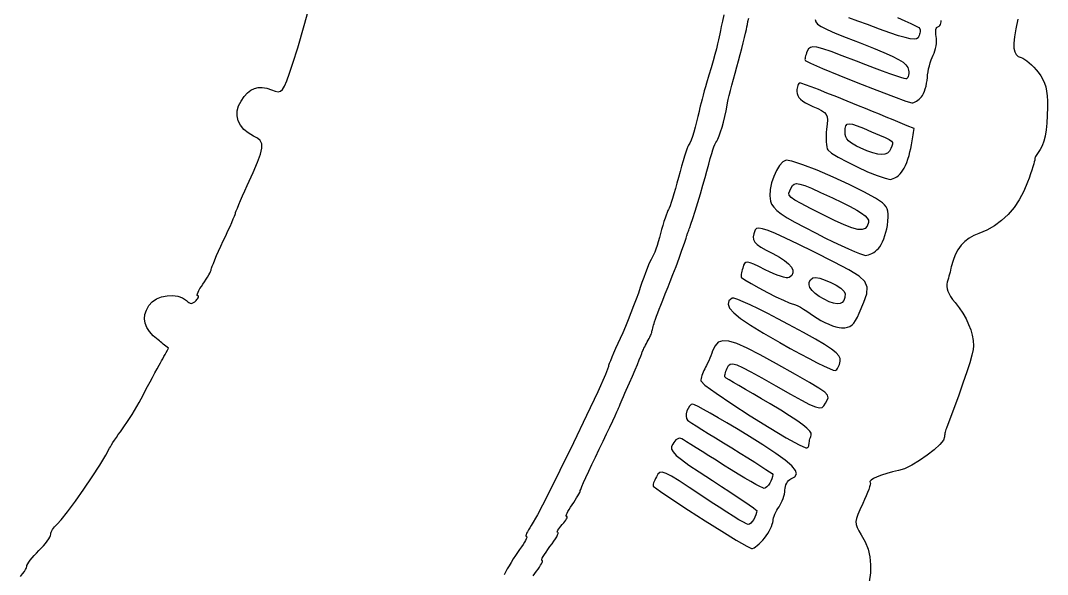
# Model space of a CAD drawing. Extents: x 7 to 348, y 3 to 340.
# Drawn here: x 269.9 to 342.2, y 99.2 to 138.2 of the extents above; entities that cross this region are included whole.
import ezdxf

# ---------------------------------------------------------------- set-up
doc = ezdxf.new("R2010")
doc.units = 0
doc.layers.get('0').update_dxf_attribs({"linetype": 'CONTINUOUS'})

msp = doc.modelspace()

# ---------------------------------------------------------------- linework, layer by layer
at = {"color": 7}
for points in [[(269.932396, 99.083896), (270.078728, 99.264295), (270.199598, 99.428136), (270.290948, 99.570199), (270.348727, 99.685266), (270.368878, 99.768118), (270.38615, 99.847984), (270.435677, 99.954498), (270.513977, 100.083036), (270.617577, 100.228984), (270.743005, 100.387717), (270.886792, 100.554618), (271.045457, 100.725066), (271.215556, 100.894444), (271.385634, 101.064246), (271.544299, 101.235914), (271.688086, 101.404739), (271.813514, 101.566018), (271.917115, 101.715048), (271.995415, 101.847119), (272.044942, 101.957533), (272.062214, 102.041579), (272.071217, 102.116534), (272.097012, 102.200899), (272.137776, 102.291789), (272.191717, 102.386328), (272.25702, 102.481637), (272.331883, 102.574835), (272.414492, 102.663049), (272.503042, 102.743398), (272.799011, 103.061764), (273.245794, 103.629545), (273.791745, 104.372049), (274.385207, 105.214581), (274.97453, 106.082445), (275.508057, 106.900952), (275.934139, 107.595405), (276.201121, 108.091111), (276.254456, 108.19526), (276.331982, 108.329363), (276.430018, 108.487842), (276.544876, 108.665123), (276.672881, 108.855629), (276.810346, 109.053782), (276.953588, 109.254005), (277.098929, 109.450725), (277.252876, 109.662897), (277.420784, 109.907406), (277.597243, 110.175573), (277.776838, 110.458713), (277.954164, 110.748149), (278.123802, 111.035194), (278.280343, 111.311168), (278.418377, 111.567392), (278.555405, 111.828826), (278.709058, 112.119732), (278.874133, 112.430382), (279.045419, 112.751049), (279.217704, 113.072003), (279.385782, 113.383514), (279.544441, 113.675857), (279.688473, 113.9393), (279.770281, 114.08824), (279.852089, 114.23718), (279.933897, 114.38612), (280.015702, 114.535063), (280.097509, 114.684003), (280.179317, 114.832943), (280.261125, 114.981883), (280.342933, 115.130823), (280.250807, 115.203289), (280.158681, 115.275755), (280.066555, 115.348221), (279.974429, 115.420688), (279.882306, 115.493154), (279.790181, 115.56562), (279.698055, 115.638086), (279.605929, 115.710552), (279.271352, 116.002991), (279.009585, 116.296962), (278.820482, 116.593019), (278.703896, 116.891709), (278.659677, 117.193585), (278.687674, 117.499192), (278.787753, 117.809089), (278.959762, 118.123818), (279.191641, 118.383293), (279.497084, 118.58732), (279.853359, 118.732862), (280.237726, 118.816876), (280.627441, 118.836321), (280.999774, 118.788166), (281.33198, 118.669367), (281.601328, 118.476886), (281.695254, 118.390456), (281.781244, 118.328719), (281.861943, 118.291678), (281.94, 118.279333), (282.018051, 118.291666), (282.09875, 118.328708), (282.18474, 118.390444), (282.278667, 118.476875), (282.34228, 118.544904), (282.393051, 118.608373), (282.43053, 118.665887), (282.454237, 118.716058), (282.46355, 118.7575), (282.458188, 118.788818), (282.437304, 118.80863), (282.400671, 118.815544), (282.369034, 118.83228), (282.362543, 118.880227), (282.379759, 118.956032), (282.419072, 119.056331), (282.479016, 119.177762), (282.558067, 119.316963), (282.654784, 119.470571), (282.767588, 119.635228), (282.884852, 119.804197), (282.994213, 119.970166), (283.093329, 120.128911), (283.179802, 120.276202), (283.251233, 120.407805), (283.305194, 120.519498), (283.339342, 120.607049), (283.351196, 120.666231), (283.368411, 120.745256), (283.417941, 120.88968), (283.496258, 121.091291), (283.599834, 121.341871), (283.725281, 121.6332), (283.869074, 121.957064), (284.027739, 122.305245), (284.197806, 122.669529), (284.367873, 123.032218), (284.526538, 123.375835), (284.670331, 123.692483), (284.79575, 123.974265), (284.899354, 124.213281), (284.977671, 124.401639), (285.027201, 124.531442), (285.044416, 124.594792), (285.061632, 124.658941), (285.110682, 124.791038), (285.188237, 124.98302), (285.290881, 125.226834), (285.415115, 125.514425), (285.557553, 125.837727), (285.714722, 126.18869), (285.883209, 126.559256), (286.299092, 127.482498), (286.604738, 128.209164), (286.803733, 128.767933), (286.899802, 129.187488), (286.896697, 129.496501), (286.797806, 129.723659), (286.606911, 129.89764), (286.327709, 130.047119), (285.949249, 130.259613), (285.641542, 130.515439), (285.407495, 130.8065), (285.250072, 131.1247), (285.172122, 131.461942), (285.176637, 131.810128), (285.266412, 132.161156), (285.44441, 132.506934), (285.673998, 132.825261), (285.904517, 133.076973), (286.141075, 133.263919), (286.388725, 133.38797), (286.652603, 133.450985), (286.93776, 133.454823), (287.249306, 133.401339), (287.59229, 133.292401), (287.847419, 133.201297), (288.048587, 133.159813), (288.213179, 133.189664), (288.358636, 133.312558), (288.502344, 133.550208), (288.661771, 133.924331), (288.854247, 134.45663), (289.097268, 135.168823), (289.431984, 136.246794), (289.879645, 137.812128), (290.396253, 139.69702)], [(319.41231, 138.557539), (319.31198, 138.113762), (319.232675, 137.753612), (319.170897, 137.46149), (319.123116, 137.221793), (319.085891, 137.018911), (319.043756, 136.811399), (318.977574, 136.530726), (318.889578, 136.185165), (318.782051, 135.782981), (318.657196, 135.332439), (318.517326, 134.84181), (318.364672, 134.31936), (318.201492, 133.773356), (318.120691, 133.501057), (318.038311, 133.214491), (317.957115, 132.924121), (317.879956, 132.6404), (317.809626, 132.373791), (317.748892, 132.134748), (317.700604, 131.933733), (317.667527, 131.7812), (317.5889, 131.410182), (317.498956, 131.035143), (317.401504, 130.66855), (317.300412, 130.322882), (317.199518, 130.010611), (317.102603, 129.74421), (317.013534, 129.536153), (316.93612, 129.398911), (316.884897, 129.301898), (316.816994, 129.133448), (316.735319, 128.902818), (316.642806, 128.619273), (316.542392, 128.292073), (316.436954, 127.930475), (316.329483, 127.543741), (316.22286, 127.141134), (316.116462, 126.738527), (316.009669, 126.351795), (315.905303, 125.990198), (315.806243, 125.662995), (315.715424, 125.379449), (315.635668, 125.14882), (315.569882, 124.98037), (315.520945, 124.883356), (315.474858, 124.797862), (315.417285, 124.66243), (315.350511, 124.484), (315.276851, 124.269523), (315.198591, 124.025939), (315.118044, 123.760199), (315.037526, 123.479244), (314.959323, 123.190023), (314.880103, 122.900144), (314.796706, 122.617306), (314.711616, 122.348591), (314.627316, 122.101071), (314.546347, 121.881829), (314.471191, 121.697936), (314.404389, 121.556475), (314.348396, 121.464519), (314.28817, 121.365467), (314.209204, 121.203664), (314.114857, 120.98762), (314.00846, 120.72583), (313.893426, 120.426805), (313.773086, 120.099043), (313.650771, 119.751049), (313.529867, 119.391328), (313.396912, 119.00099), (313.24011, 118.56525), (313.065216, 118.098765), (312.87799, 117.61619), (312.684216, 117.132179), (312.489681, 116.66139), (312.300197, 116.218476), (312.121465, 115.818099), (311.954531, 115.450149), (311.798801, 115.100182), (311.657661, 114.776332), (311.534556, 114.486741), (311.432871, 114.239548), (311.356022, 114.042893), (311.307395, 113.904911), (311.290462, 113.833746), (311.085682, 113.275996), (310.539807, 112.055854), (309.755625, 110.384632), (308.835891, 108.473646), (307.883306, 106.534212), (307.000712, 104.777644), (306.290782, 103.415253), (305.856301, 102.658356), (305.753601, 102.502451), (305.665434, 102.357007), (305.593214, 102.225204), (305.538265, 102.110227), (305.502, 102.015259), (305.485913, 101.943484), (305.491275, 101.898086), (305.519497, 101.882253), (305.544615, 101.863542), (305.541511, 101.809886), (305.512075, 101.725061), (305.458312, 101.612827), (305.38214, 101.476945), (305.285563, 101.321179), (305.170558, 101.149291), (305.03907, 100.96504), (304.895391, 100.763507), (304.745446, 100.542093), (304.593639, 100.308026), (304.444428, 100.068544), (304.30216, 99.830879), (304.171322, 99.60227), (304.056316, 99.389949), (303.961546, 99.201151)], [(306.004214, 99.128868), (306.113829, 99.288738), (306.231318, 99.445273), (306.344828, 99.59465), (306.443041, 99.734006), (306.524321, 99.860289), (306.587116, 99.970452), (306.629788, 100.061443), (306.650672, 100.130212), (306.64785, 100.173711), (306.620474, 100.188895), (306.596768, 100.209045), (306.604388, 100.266825), (306.640936, 100.358174), (306.704238, 100.479042), (306.791981, 100.625377), (306.901878, 100.793127), (307.031644, 100.978236), (307.17902, 101.176661), (307.326312, 101.375086), (307.455852, 101.560195), (307.565354, 101.727945), (307.652589, 101.874278), (307.715271, 101.995148), (307.751113, 102.086497), (307.757886, 102.144277), (307.733333, 102.164428), (307.703756, 102.175942), (307.696418, 102.208959), (307.709965, 102.261159), (307.742957, 102.330227), (307.794237, 102.413847), (307.862563, 102.509704), (307.946637, 102.615481), (308.045556, 102.728889), (308.143995, 102.842274), (308.227786, 102.948051), (308.295661, 103.043908), (308.346376, 103.127528), (308.378662, 103.196596), (308.39108, 103.248796), (308.382614, 103.281813), (308.352049, 103.293328), (308.32298, 103.310063), (308.318747, 103.35801), (308.33822, 103.433815), (308.379396, 103.534114), (308.440892, 103.655546), (308.521156, 103.794746), (308.61858, 103.948354), (308.731666, 104.113011), (308.848929, 104.281303), (308.95829, 104.445331), (309.057407, 104.601002), (309.14388, 104.744226), (309.21531, 104.87091), (309.269271, 104.976964), (309.30342, 105.058289), (309.315273, 105.110796), (309.342367, 105.202533), (309.420147, 105.396287), (309.543111, 105.680084), (309.705784, 106.041949), (309.902747, 106.469902), (310.128525, 106.951975), (310.377671, 107.476188), (310.644738, 108.030563), (310.912538, 108.584184), (311.163829, 109.106233), (311.392993, 109.584882), (311.594444, 110.008312), (311.762535, 110.364693), (311.891708, 110.642208), (311.976318, 110.829031), (312.010806, 110.913333), (312.028304, 110.96472), (312.064485, 111.057202), (312.117119, 111.185565), (312.183949, 111.344603), (312.262802, 111.529108), (312.35142, 111.733872), (312.44763, 111.953683), (312.549201, 112.183333), (312.773681, 112.690947), (312.98038, 113.163855), (313.166252, 113.594769), (313.328219, 113.976401), (313.463234, 114.301473), (313.568249, 114.562695), (313.64016, 114.75278), (313.675945, 114.864444), (313.68921, 114.904311), (313.714045, 114.963773), (313.7489, 115.039939), (313.792418, 115.129908), (313.843162, 115.230797), (313.899748, 115.339701), (313.960736, 115.453736), (314.024687, 115.57), (314.088159, 115.686264), (314.147736, 115.800299), (314.20212, 115.909203), (314.249957, 116.010089), (314.28992, 116.100061), (314.320654, 116.176227), (314.340974, 116.235689), (314.34944, 116.275556), (314.355085, 116.315422), (314.367785, 116.374884), (314.386412, 116.45105), (314.4104, 116.541019), (314.438961, 116.641908), (314.471248, 116.750812), (314.506441, 116.864847), (314.543779, 116.981111), (314.610242, 117.179683), (314.681842, 117.383645), (314.76363, 117.60603), (314.86063, 117.859878), (314.977949, 118.158218), (315.120613, 118.514089), (315.2937, 118.940524), (315.502262, 119.450556), (315.647719, 119.817958), (315.835312, 120.309634), (316.046697, 120.875219), (316.263415, 121.464344), (316.467095, 122.026638), (316.639363, 122.511741), (316.761848, 122.86928), (316.816119, 123.048889), (316.82515, 123.085874), (316.84039, 123.137083), (316.860992, 123.200197), (316.886392, 123.272903), (316.91549, 123.352885), (316.947578, 123.437825), (316.981812, 123.525415), (317.017344, 123.613333), (317.097015, 123.838106), (317.225934, 124.23637), (317.389454, 124.759827), (317.572926, 125.36017), (317.761789, 125.989105), (317.941339, 126.59833), (318.096985, 127.139545), (318.214107, 127.564444), (318.347824, 128.063546), (318.4617, 128.475912), (318.559039, 128.811407), (318.643085, 129.079896), (318.717027, 129.291247), (318.784196, 129.455322), (318.84778, 129.581989), (318.911111, 129.681111), (318.994113, 129.828499), (319.086738, 130.049659), (319.185375, 130.332009), (319.286354, 130.662959), (319.386119, 131.02993), (319.481002, 131.420334), (319.567419, 131.821592), (319.641728, 132.221111), (319.672998, 132.377696), (319.725407, 132.607293), (319.796104, 132.898899), (319.882322, 133.241519), (319.981213, 133.624162), (320.09001, 134.035823), (320.20589, 134.465509), (320.32606, 134.902222), (320.446795, 135.341817), (320.564369, 135.779756), (320.675818, 136.204469), (320.778265, 136.604375), (320.868746, 136.967903), (320.944353, 137.283472), (321.002152, 137.539513), (321.039208, 137.724444), (321.070422, 137.892096), (321.111485, 138.098609), (321.16062, 138.335879)], [(325.831454, 138.250117), (325.873562, 138.086363), (326.011992, 137.921788), (326.2711, 137.742128), (326.675242, 137.533118), (327.248774, 137.280489), (328.015995, 136.969977), (329.001289, 136.587315), (329.93107, 136.224761), (330.678423, 135.919272), (331.262538, 135.660138), (331.702579, 135.436652), (332.01768, 135.238101), (332.227005, 135.053778), (332.349743, 134.872976), (332.405059, 134.684982), (332.417476, 134.55854), (332.417476, 134.440583), (332.407599, 134.333688), (332.387561, 134.240439), (332.358125, 134.163421), (332.320082, 134.10521), (332.274164, 134.068388), (332.221134, 134.055547), (332.10088, 134.080919), (331.862261, 134.153664), (331.519586, 134.26867), (331.087109, 134.420836), (330.579081, 134.605065), (330.009754, 134.816252), (329.393409, 135.0493), (328.74427, 135.299106), (327.730471, 135.690099), (326.952046, 135.98041), (326.374365, 136.177076), (325.962744, 136.287129), (325.68261, 136.317609), (325.499278, 136.275549), (325.378149, 136.167986), (325.284592, 136.001958), (325.235514, 135.89103), (325.194253, 135.783077), (325.161402, 135.680783), (325.137413, 135.586826), (325.12302, 135.503895), (325.118786, 135.434663), (325.125278, 135.381822), (325.143058, 135.348046), (325.508535, 135.164443), (326.350602, 134.802725), (327.512482, 134.325106), (328.837403, 133.793809), (330.16856, 133.271048), (331.349209, 132.81905), (332.222517, 132.500023), (332.63174, 132.376195), (332.703029, 132.382263), (332.783773, 132.405095), (332.871205, 132.442941), (332.962504, 132.494091), (333.054932, 132.556812), (333.145638, 132.629382), (333.231913, 132.710072), (333.314068, 132.797155)], [(331.621864, 138.378387), (332.140786, 138.155711), (332.573376, 137.958503), (332.905213, 137.793123), (333.121875, 137.665945), (333.20894, 137.583333), (333.221358, 137.519568), (333.224463, 137.446408), (333.218536, 137.366429), (333.204143, 137.282214), (333.181847, 137.196339), (333.152327, 137.111384), (333.116061, 137.029929), (333.073615, 136.954551), (332.975712, 136.881085), (332.798448, 136.856391), (332.531805, 136.883061), (332.165819, 136.963664), (331.6905, 137.100793), (331.095886, 137.297027), (330.371958, 137.554953), (329.508781, 137.877158), (328.83554, 138.130557), (328.204915, 138.36396)], [(340.098168, 138.259847), (339.96019, 137.577865), (339.867677, 137.018938), (339.821619, 136.570719), (339.824441, 136.220848), (339.874451, 135.956978), (339.974019, 135.766758), (340.124189, 135.637833), (340.326035, 135.557854), (340.445951, 135.511835), (340.584268, 135.433648), (340.736103, 135.327518), (340.89649, 135.197685), (341.060546, 135.048378), (341.22336, 134.883831), (341.379965, 134.708275), (341.525479, 134.525942), (341.704436, 134.270249), (341.850373, 134.01987), (341.965943, 133.765001), (342.053743, 133.495834), (342.116424, 133.202566), (342.156584, 132.875391), (342.176904, 132.504503), (342.180009, 132.080097), (342.164487, 131.484668), (342.130705, 130.948409), (342.078352, 130.469585), (342.007035, 130.046463), (341.91647, 129.677311), (341.806234, 129.36039), (341.675988, 129.093963), (341.525394, 128.876302), (341.471998, 128.80834), (341.423343, 128.739371), (341.380417, 128.671302), (341.344236, 128.606038), (341.315731, 128.54549), (341.295976, 128.491563), (341.285816, 128.446167), (341.285816, 128.411208), (341.281018, 128.352661), (341.255336, 128.239665), (341.211168, 128.078864), (341.150462, 127.876908), (341.075278, 127.640443), (340.987648, 127.376113), (340.889689, 127.090572), (340.783404, 126.790466), (340.519187, 126.157441), (340.199176, 125.567549), (339.827941, 125.025563), (339.410054, 124.536266), (338.950032, 124.104435), (338.452446, 123.734848), (337.921868, 123.432284), (337.362814, 123.201516), (336.992708, 123.051092), (336.660843, 122.862392), (336.366231, 122.634216), (336.107885, 122.365354), (335.88476, 122.054602), (335.695897, 121.700757), (335.540279, 121.302609), (335.41692, 120.858956), (335.390673, 120.748294), (335.359347, 120.62183), (335.324125, 120.483995), (335.286167, 120.339218), (335.246684, 120.191924), (335.206834, 120.046545), (335.167774, 119.907506), (335.13069, 119.779239), (335.100464, 119.626421), (335.097642, 119.466898), (335.123042, 119.300093), (335.176495, 119.12544), (335.258283, 118.942359), (335.368632, 118.750276), (335.507711, 118.54862), (335.675803, 118.336818), (335.968693, 117.963407), (336.227095, 117.581402), (336.449599, 117.194097), (336.634822, 116.804797), (336.781323, 116.416798), (336.887721, 116.033402), (336.952604, 115.657908), (336.974617, 115.293616), (336.945436, 115.026656), (336.85758, 114.632101), (336.71057, 114.108471), (336.503927, 113.454283), (336.237143, 112.668054), (335.909708, 111.748306), (335.521201, 110.693557), (335.071085, 109.50232), (335.039363, 109.413476), (335.011141, 109.323235), (334.987152, 109.234104), (334.967679, 109.148577), (334.953285, 109.069159), (334.944537, 108.998347), (334.941714, 108.938648), (334.945665, 108.892559), (334.873078, 108.66169), (334.615804, 108.346476), (334.218548, 107.979663), (333.726099, 107.594001), (333.183244, 107.222232), (332.634689, 106.897109), (332.125221, 106.651378), (331.69963, 106.517786), (331.274519, 106.42949), (330.873735, 106.324729), (330.510317, 106.209114), (330.197361, 106.088255), (329.947933, 105.967757), (329.7751, 105.853234), (329.691929, 105.750294), (329.711403, 105.664546), (329.722974, 105.612564), (329.708298, 105.511401), (329.669719, 105.367039), (329.609238, 105.18546), (329.529003, 104.972642), (329.431128, 104.734562), (329.317759, 104.477206), (329.191041, 104.206552), (328.981463, 103.767149), (328.830361, 103.424986), (328.736523, 103.15491), (328.698705, 102.931777), (328.715638, 102.730437), (328.786137, 102.525744), (328.908989, 102.292552), (329.082894, 102.00571), (329.357016, 101.500812), (329.55762, 100.987399), (329.68493, 100.457986), (329.739202, 99.905085), (329.720575, 99.321209), (329.629474, 98.698867)], [(333.314068, 132.797155), (333.387728, 132.903256), (333.458622, 133.038446), (333.525086, 133.197182), (333.585368, 133.373913), (333.637805, 133.563089), (333.680647, 133.759163), (333.712199, 133.956592), (333.730826, 134.149821), (333.74917, 134.347531), (333.780102, 134.557804), (333.821955, 134.774186), (333.873094, 134.990233), (333.931796, 135.199493), (333.996425, 135.395516), (334.065344, 135.571857), (334.136831, 135.722066), (334.204564, 135.867301), (334.262674, 136.029381), (334.310256, 136.20286), (334.346381, 136.382286), (334.370087, 136.562214), (334.38053, 136.737194), (334.376861, 136.901778), (334.358234, 137.050515), (334.33735, 137.185894), (334.327472, 137.312188), (334.327472, 137.426638), (334.338196, 137.526477), (334.358516, 137.608942), (334.387896, 137.671268), (334.425911, 137.710689), (334.472139, 137.724433), (334.520963, 137.735948), (334.566514, 137.768965), (334.607803, 137.821165), (334.643815, 137.890233), (334.673561, 137.973853), (334.696139, 138.069709), (334.71025, 138.175486)], [(332.013673, 127.635), (332.100908, 127.786037), (332.189526, 127.972329), (332.277071, 128.186553), (332.361117, 128.421384), (332.439151, 128.669502), (332.508775, 128.923584), (332.567478, 129.176306), (332.612831, 129.420346), (332.635691, 129.564138), (332.658551, 129.707934), (332.681411, 129.851726), (332.704271, 129.995521), (332.727131, 130.139316), (332.749991, 130.283108), (332.772851, 130.426903), (332.795711, 130.570695), (332.307128, 130.771344), (331.818516, 130.971996), (331.329933, 131.172644), (330.841322, 131.373293), (330.352739, 131.573945), (329.864127, 131.774593), (329.375544, 131.975245), (328.886933, 132.175893), (328.097416, 132.498265), (327.352519, 132.798857), (326.669146, 133.0711), (326.064174, 133.308426), (325.554538, 133.504268), (325.157112, 133.65206), (324.888775, 133.74523), (324.766488, 133.777214), (324.723958, 133.764457), (324.684305, 133.729468), (324.64835, 133.674668), (324.616995, 133.60247), (324.591031, 133.515286), (324.571558, 133.415526), (324.55914, 133.305606), (324.554906, 133.187937), (324.570429, 133.03745), (324.618209, 132.895111), (324.699715, 132.759444), (324.816555, 132.628979), (324.970196, 132.502235), (325.162277, 132.377742), (325.394292, 132.254024), (325.667793, 132.129603), (326.02393, 131.974308), (326.292605, 131.839925), (326.484093, 131.709578), (326.608666, 131.566395), (326.676625, 131.393497), (326.698074, 131.174013), (326.68368, 130.891068), (326.643379, 130.527783), (326.620519, 130.294202), (326.608101, 130.063127), (326.605279, 129.840555), (326.612899, 129.632484), (326.629832, 129.444914), (326.656079, 129.283844), (326.690877, 129.155275), (326.734029, 129.065201), (326.982356, 128.850901), (327.45584, 128.558059), (328.084603, 128.219688), (328.798682, 127.868796), (329.528114, 127.538393), (330.202992, 127.26149), (330.753353, 127.0711), (331.109235, 127.000229), (331.215633, 127.013154), (331.331288, 127.050255), (331.452474, 127.108943), (331.575523, 127.186611), (331.696737, 127.280656), (331.812392, 127.388473), (331.91879, 127.507461), (332.013673, 127.635)], [(329.001995, 129.21433), (328.735916, 129.340184), (328.512565, 129.464743), (328.329685, 129.590351), (328.185018, 129.719349), (328.076334, 129.854082), (328.001404, 129.996892), (327.957914, 130.150122), (327.943803, 130.316111), (327.952552, 130.573218), (327.99226, 130.757473), (328.079495, 130.869176), (328.230907, 130.908634), (328.463148, 130.87615), (328.792896, 130.772024), (329.236747, 130.596561), (329.811408, 130.350068), (330.360415, 130.111206), (330.761284, 129.932884), (331.033826, 129.797646), (331.197853, 129.688048), (331.273122, 129.58664), (331.279331, 129.475972), (331.236461, 129.338595), (331.164184, 129.157061), (331.065378, 128.971503), (330.92867, 128.840715), (330.748527, 128.76484), (330.519391, 128.744012), (330.235701, 128.778409), (329.891926, 128.868159), (329.482535, 129.013413), (329.001995, 129.21433)], [(330.283933, 122.139038), (330.378731, 122.2627), (330.474264, 122.422466), (330.567933, 122.611665), (330.657172, 122.823625), (330.739327, 123.051674), (330.811858, 123.289142), (330.872112, 123.529358), (330.917522, 123.765646), (330.960617, 124.074284), (330.982348, 124.337535), (330.982348, 124.562303), (330.956666, 124.755495), (330.904963, 124.924018), (330.825912, 125.074773), (330.717962, 125.214671), (330.579674, 125.350611), (330.084458, 125.684119), (329.263671, 126.12924), (328.229609, 126.636249), (327.094483, 127.155408), (325.970618, 127.636987), (324.970225, 128.031254), (324.205572, 128.288477), (323.788927, 128.358923), (323.553215, 128.237609), (323.322075, 127.984718), (323.10736, 127.631599), (322.920896, 127.209601), (322.774536, 126.750067), (322.680104, 126.284349), (322.649455, 125.843792), (322.694385, 125.459747), (322.774903, 125.249593), (322.918836, 125.038722), (323.140296, 124.817245), (323.453337, 124.57526), (323.87207, 124.30287), (324.41055, 123.990182), (325.082831, 123.627295), (325.903054, 123.204314), (326.520584, 122.895177), (327.114464, 122.606201), (327.670386, 122.343759), (328.174124, 122.114214), (328.611371, 121.923931), (328.967902, 121.779278), (329.22941, 121.686619), (329.38164, 121.652318), (329.481321, 121.659627), (329.592234, 121.686213), (329.710627, 121.730101), (329.832829, 121.789283), (329.955088, 121.861761), (330.073762, 121.945541), (330.185099, 122.038626), (330.283933, 122.139038)], [(326.39, 124.50349), (325.502439, 124.955263), (324.85282, 125.291252), (324.409082, 125.538636), (324.139278, 125.724604), (324.01129, 125.876329), (323.993228, 126.020999), (324.052946, 126.185795), (324.158469, 126.397899), (324.250163, 126.559014), (324.363278, 126.662623), (324.525584, 126.702033), (324.764852, 126.670554), (325.108852, 126.561492), (325.585356, 126.368152), (326.222162, 126.083842), (327.047042, 125.701871), (327.742155, 125.37142), (328.310579, 125.086466), (328.761654, 124.84065), (329.104724, 124.62762), (329.349128, 124.441012), (329.504209, 124.274476), (329.579309, 124.121649), (329.583824, 123.976175), (329.500597, 123.718704), (329.356776, 123.54873), (329.13749, 123.468706), (328.827892, 123.481067), (328.413195, 123.588283), (327.878553, 123.79279), (327.209122, 124.097042), (326.39, 124.50349)], [(328.934403, 117.599643), (329.257914, 118.369712), (329.462412, 118.955495), (329.50404, 119.415803), (329.339081, 119.809446), (328.923678, 120.195238), (328.214087, 120.631986), (327.166506, 121.178506), (325.737135, 121.893604), (324.642339, 122.437068), (323.755851, 122.864434), (323.056391, 123.183695), (322.522596, 123.402838), (322.133158, 123.529855), (321.866824, 123.572733), (321.702261, 123.539464), (321.618158, 123.438034), (321.526888, 123.172051), (321.485091, 122.950896), (321.503153, 122.760528), (321.591827, 122.5869), (321.761527, 122.415966), (322.02278, 122.233682), (322.386142, 122.026005), (322.862138, 121.778889), (323.31787, 121.528719), (323.68744, 121.284848), (323.969154, 121.049742), (324.161348, 120.825875), (324.262355, 120.61571), (324.270539, 120.421713), (324.184179, 120.246352), (324.001638, 120.092095), (323.918411, 120.072904), (323.785371, 120.083064), (323.609406, 120.120348), (323.397372, 120.182536), (323.156128, 120.267391), (322.892561, 120.372688), (322.613584, 120.4962), (322.326, 120.635691), (321.8653, 120.867607), (321.515853, 121.034931), (321.259482, 121.139145), (321.077985, 121.181738), (320.953215, 121.164212), (320.866996, 121.088026), (320.801125, 120.954681), (320.737428, 120.765663), (320.702319, 120.647116), (320.673363, 120.533166), (320.650785, 120.426545), (320.635263, 120.329991), (320.627079, 120.246239), (320.627079, 120.178017), (320.634416, 120.128064), (320.649939, 120.099111), (320.900665, 119.924443), (321.330151, 119.670387), (321.877097, 119.36859), (322.480234, 119.0507), (323.078235, 118.748361), (323.609857, 118.493227), (324.013802, 118.316937), (324.228742, 118.251139), (324.319364, 118.233867), (324.450033, 118.18434), (324.614568, 118.10604), (324.806846, 118.002439), (325.020658, 117.877011), (325.249879, 117.733225), (325.488356, 117.57456), (325.729939, 117.404481), (325.981568, 117.234005), (326.247534, 117.07515), (326.519935, 116.931344), (326.790784, 116.806004), (327.052093, 116.702558), (327.295933, 116.624427), (327.514289, 116.575038), (327.699257, 116.557823), (327.926079, 116.56756), (328.118978, 116.600534), (328.28453, 116.662335), (328.429422, 116.758559), (328.560289, 116.894808), (328.683761, 117.076677), (328.8065, 117.309767), (328.934403, 117.599643)], [(326.460556, 118.567973), (326.112237, 118.768063), (325.829902, 118.974495), (325.616062, 119.182396), (325.47337, 119.3869), (325.404339, 119.583138), (325.411677, 119.766244), (325.497726, 119.931344), (325.665169, 120.073575), (325.863514, 120.104157), (326.16871, 120.046973), (326.53955, 119.921917), (326.934886, 119.74889), (327.313572, 119.547781), (327.634402, 119.338494), (327.856286, 119.140918), (327.938017, 118.974952), (327.913746, 118.69884), (327.848496, 118.488398), (327.739756, 118.342972), (327.585183, 118.261895), (327.382378, 118.24451), (327.128914, 118.290168), (326.822449, 118.398205), (326.460556, 118.567973)], [(327.604995, 114.22043), (327.596528, 114.402167), (327.503084, 114.593926), (327.30344, 114.810811), (326.976232, 115.067915), (326.50018, 115.380341), (325.854032, 115.763181), (325.016453, 116.231535), (323.966163, 116.800503), (323.212968, 117.198868), (322.50078, 117.564617), (321.845827, 117.89016), (321.264421, 118.167918), (320.772818, 118.390306), (320.387274, 118.549742), (320.124074, 118.638639), (319.999501, 118.64942), (319.773808, 118.450143), (319.708643, 118.218212), (319.816, 117.942524), (320.107705, 117.611968), (320.595724, 117.21544), (321.291938, 116.741835), (322.208257, 116.18004), (323.356619, 115.518952), (324.085119, 115.113342), (324.775858, 114.737831), (325.412947, 114.400432), (325.980496, 114.109153), (326.462531, 113.872007), (326.843192, 113.69701), (327.106534, 113.59217), (327.236667, 113.5655), (327.295115, 113.592085), (327.353055, 113.639826), (327.408935, 113.706052), (327.461287, 113.78808), (327.50856, 113.883217), (327.549284, 113.988782), (327.581937, 114.102089), (327.604995, 114.22043)], [(325.402222, 108.35025), (325.405327, 108.410618), (325.414358, 108.482999), (325.428751, 108.564666), (325.447942, 108.652883), (325.471084, 108.744916), (325.497613, 108.838032), (325.526908, 108.9295), (325.558291, 109.016586), (325.553776, 109.141548), (325.454744, 109.303332), (325.257527, 109.504819), (324.958343, 109.748899), (324.553382, 110.03845), (324.038807, 110.376363), (323.410834, 110.765519), (322.665654, 111.208806), (322.050805, 111.569139), (321.472701, 111.908683), (320.944268, 112.219771), (320.478517, 112.494729), (320.088401, 112.72588), (319.786903, 112.905551), (319.587033, 113.026071), (319.501718, 113.079767), (319.483938, 113.108571), (319.477446, 113.157754), (319.48168, 113.224643), (319.496073, 113.306564), (319.51978, 113.400848), (319.552659, 113.504825), (319.593948, 113.61582), (319.643111, 113.731161), (319.737006, 113.900938), (319.859773, 114.001942), (320.044854, 114.022008), (320.325637, 113.948992), (320.735565, 113.770729), (321.308024, 113.475059), (322.076516, 113.049823), (323.074369, 112.482864), (324.091554, 111.904407), (324.8695, 111.473059), (325.444781, 111.17589), (325.853947, 110.999978), (326.133573, 110.932403), (326.320178, 110.96023), (326.450396, 111.070554), (326.560716, 111.250439), (326.684696, 111.47022), (326.750116, 111.645813), (326.707133, 111.817364), (326.505852, 112.025032), (326.096376, 112.308962), (325.428836, 112.709305), (324.453335, 113.266217), (323.120004, 114.019844), (321.97215, 114.655812), (321.047166, 115.131455), (320.317255, 115.452426), (319.754645, 115.624379), (319.331594, 115.652959), (319.020331, 115.543818), (318.793058, 115.302611), (318.622003, 114.934983), (318.56093, 114.769076), (318.49283, 114.594965), (318.419988, 114.417842), (318.344663, 114.242901), (318.269168, 114.075334), (318.195819, 113.920335), (318.126844, 113.783096), (318.064557, 113.668813), (318.008056, 113.563092), (317.955648, 113.450393), (317.90846, 113.33419), (317.867623, 113.217954), (317.834264, 113.105159), (317.809428, 112.999277), (317.794471, 112.903782), (317.790237, 112.822146), (318.086317, 112.534344), (318.867592, 111.966369), (319.981354, 111.21537), (321.274835, 110.3785), (322.595268, 109.552915), (323.789915, 108.835769), (324.70598, 108.32421), (325.190753, 108.115399), (325.233284, 108.115681), (325.272936, 108.126293), (325.308891, 108.146133), (325.340246, 108.174242), (325.366211, 108.209661), (325.385684, 108.251422), (325.398102, 108.298564), (325.402222, 108.35025)], [(322.277288, 101.779172), (322.394975, 101.937851), (322.505098, 102.103871), (322.605287, 102.27231), (322.69303, 102.438251), (322.765928, 102.596769), (322.821554, 102.742949), (322.857453, 102.871871), (322.871282, 102.978616), (322.881442, 103.081365), (322.907406, 103.198834), (322.947256, 103.326906), (322.999298, 103.46147), (323.061782, 103.598404), (323.133014, 103.733594), (323.21119, 103.862923), (323.294615, 103.982274), (323.377842, 104.105004), (323.45551, 104.244021), (323.525868, 104.394525), (323.587251, 104.551723), (323.637966, 104.710817), (323.676264, 104.867013), (323.700535, 105.015513), (323.709002, 105.151524), (323.717751, 105.27967), (323.742586, 105.405628), (323.78173, 105.526182), (323.833518, 105.63812), (323.896228, 105.738227), (323.968138, 105.823283), (324.047471, 105.890077), (324.132504, 105.935393), (324.407332, 106.087717), (324.517597, 106.282165), (324.45071, 106.531266), (324.194057, 106.847544), (323.735079, 107.243527), (323.061189, 107.731738), (322.159799, 108.324704), (321.018295, 109.03495), (320.302749, 109.468968), (319.625613, 109.873869), (319.002466, 110.240792), (318.448746, 110.560874), (317.980004, 110.825255), (317.611704, 111.025068), (317.359369, 111.151458), (317.238493, 111.195556), (317.112791, 111.156324), (316.996826, 111.050959), (316.896835, 110.897964), (316.819111, 110.71584), (316.769891, 110.523088), (316.755498, 110.33821), (316.782027, 110.179705), (316.855969, 110.066077), (316.959375, 109.992194), (317.169998, 109.853614), (317.475052, 109.65835), (317.861752, 109.41442), (318.317316, 109.12983), (318.829013, 108.812601), (319.384059, 108.47074), (319.96967, 108.112266), (320.550766, 107.755749), (321.092886, 107.419496), (321.584151, 107.111128), (322.012705, 106.838267), (322.366668, 106.608536), (322.634187, 106.429548), (322.803407, 106.308931), (322.862448, 106.254302), (322.845232, 106.110817), (322.798271, 105.951711), (322.728026, 105.787701), (322.641045, 105.62949), (322.54396, 105.487792), (322.443292, 105.37332), (322.345643, 105.296781), (322.257589, 105.268897), (322.151841, 105.302448), (321.950616, 105.39861), (321.6656, 105.550637), (321.308561, 105.751788), (320.891267, 105.99532), (320.425403, 106.274492), (319.922737, 106.58256), (319.395009, 106.912783), (318.86573, 107.247052), (318.358605, 107.566728), (317.885657, 107.864252), (317.458993, 108.13207), (317.090637, 108.362626), (316.792638, 108.548356), (316.577077, 108.681712), (316.455975, 108.755132), (316.379296, 108.785795), (316.297677, 108.792343), (316.213095, 108.775889), (316.127525, 108.737555), (316.042915, 108.67848), (315.961268, 108.599791), (315.884532, 108.502617), (315.814682, 108.388088), (315.741106, 108.205044), (315.741106, 108.025562), (315.839433, 107.828015), (316.05903, 107.590771), (316.423548, 107.292205), (316.956496, 106.910691), (317.681525, 106.4246), (318.622144, 105.812308), (319.24704, 105.406653), (319.829998, 105.024654), (320.358262, 104.674927), (320.819103, 104.366088), (321.199736, 104.106751), (321.487433, 103.905533), (321.669382, 103.771045), (321.732882, 103.711906), (321.715666, 103.569259), (321.66862, 103.410774), (321.598346, 103.247196), (321.511366, 103.089267), (321.414309, 102.947732), (321.313782, 102.833331), (321.216415, 102.756815), (321.128757, 102.728931), (321.01615, 102.769247), (320.794944, 102.884794), (320.478263, 103.067471), (320.079285, 103.309174), (319.611135, 103.601805), (319.086964, 103.937257), (318.519923, 104.307434), (317.923192, 104.70423), (316.982404, 105.33264), (316.261665, 105.802232), (315.727221, 106.127409), (315.345149, 106.322574), (315.081666, 106.40213), (314.902878, 106.380483), (314.775003, 106.272028), (314.664175, 106.091172), (314.60282, 105.971399), (314.549282, 105.856603), (314.504437, 105.749511), (314.469216, 105.652855), (314.444662, 105.569368), (314.431398, 105.501781), (314.431398, 105.452827), (314.443816, 105.425226), (314.95794, 105.048101), (315.823572, 104.462357), (316.914953, 103.747787), (318.106411, 102.984196), (319.272214, 102.25138), (320.28669, 101.629142), (321.024109, 101.19728), (321.35874, 101.035592), (321.437818, 101.050776), (321.534649, 101.094275), (321.645506, 101.163044), (321.766579, 101.254035), (321.894144, 101.364198), (322.024361, 101.490481), (322.153534, 101.629837), (322.277288, 101.779172)]]:
    msp.add_lwpolyline(points, dxfattribs=at)

doc.saveas('drawing.dxf')
